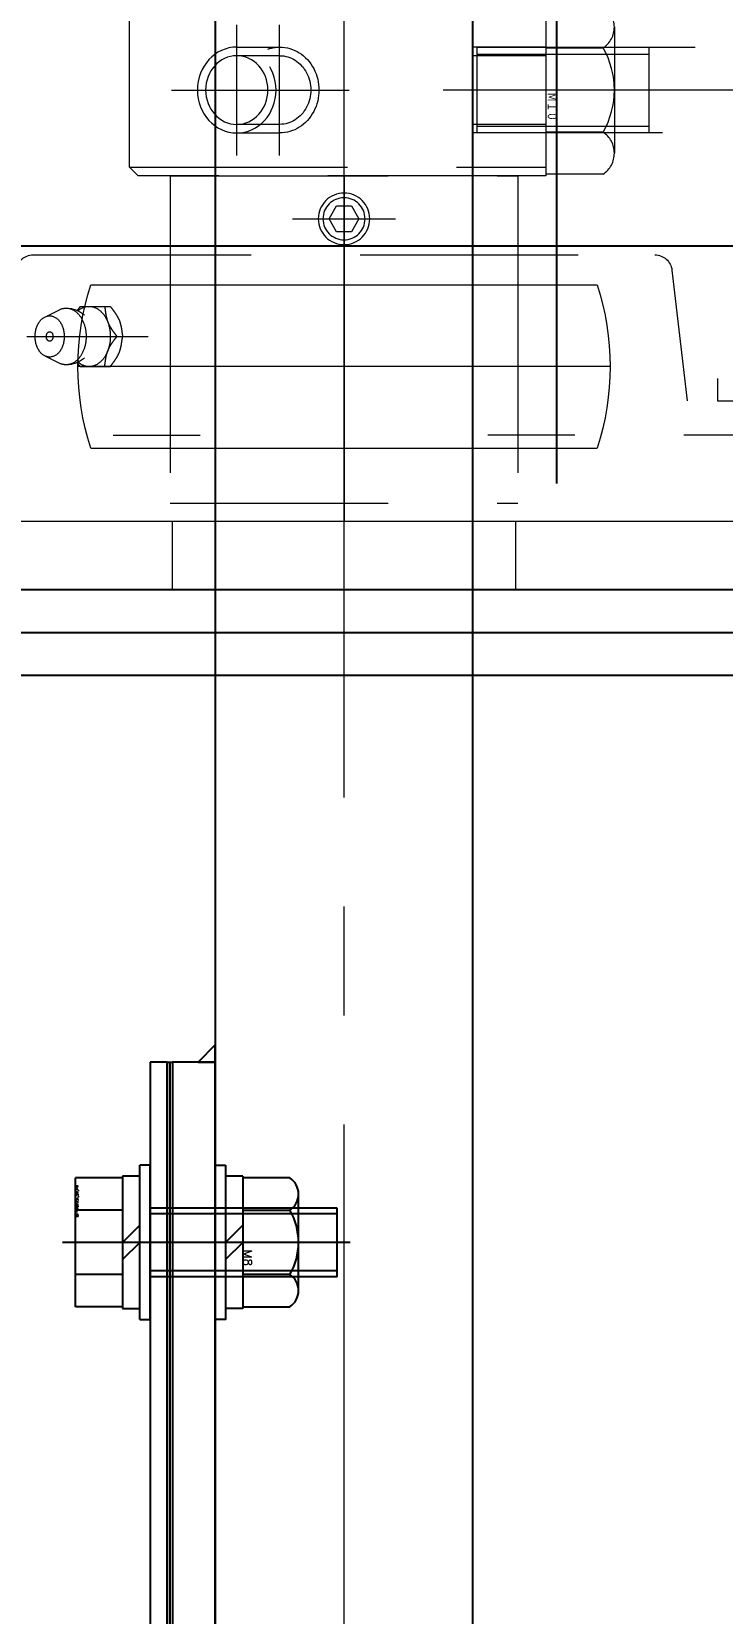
# Model space of a CAD drawing. Header units: millimetres. Extents: x -8731 to 85711, y -14522 to 31379.
# Drawn here: x 686.9 to 767.4, y 19098.3 to 19282.5 of the extents above; entities that cross this region are included whole.
import ezdxf
from ezdxf import colors
from ezdxf.entities.mleader import LeaderData, LeaderLine
from ezdxf.enums import TextEntityAlignment as Align
from ezdxf.math import Vec2, Vec3

# ---------------------------------------------------------------- set-up
doc = ezdxf.new("R2010")
doc.units = ezdxf.units.MM
doc.header["$LTSCALE"] = 4
doc.header["$PDMODE"] = 99
doc.header["$PDSIZE"] = 1
doc.linetypes.add('CENTER2', pattern=[28.575, 19.05, -3.175, 3.175, -3.175])
doc.linetypes.add('HIDDEN', pattern=[9.525, 6.35, -3.175])
for name, color, linetype, lineweight in [('04_HIDDEN', 2, 'HIDDEN', 13), ('05_CENTER', 4, 'CENTER2', 13), ('08_DIM', 3, 'Continuous', 13)]:
    doc.layers.add(name, color=color, linetype=linetype, lineweight=lineweight)
doc.layers.add('10_DRAFT', color=8, linetype='Continuous', lineweight=0, plot=False)
doc.styles.add('KANJI0', font='txt.shx', dxfattribs={"width": 0.9, "height": 30, "bigfont": 'bigfont'})
doc.styles.add('KSS_TXT', font='txt.shx', dxfattribs={"bigfont": 'extfont2.shx'})
doc.styles.add('KSS_TXT_L', font='txt.shx', dxfattribs={"height": 9, "bigfont": 'extfont2.shx'})
doc.styles.get("Standard").update_dxf_attribs({"font": 'txt.shx', "bigfont": 'extfont2.shx'})
doc.dimstyles.new('KSS_DIM', dxfattribs={"dimscale": 3, "dimtxt": 3, "dimasz": 2.5, "dimexe": 1.25, "dimexo": 0.625, "dimtad": 1, "dimdsep": 46, "dimtxsty": 'KSS_TXT', "dimblk": 'OPEN30', "dimcen": 0, "dimazin": 2, "dimtfac": 0.75, "dimtmove": 0, "dimatfit": 3, "dimldrblk": 'OPEN30', "dimfxl": 1, "dimtolj": 1, "dimarcsym": 0})

# ---------------------------------------------------------------- blocks, each defined once
blk = doc.blocks.new('A$C35A251B1_1_1_1')
at = {"color": 0}
blk.add_lwpolyline([(-945, 0.3), (-945, 0), (945, 0), (945, 0.3)], close=True, dxfattribs=at)
at = {"layer": '10_DRAFT'}
blk.add_line((-924, 0), (-924, 0.3), dxfattribs=at)
blk = doc.blocks.new('A$C701D6F41_1_1_1')
at = {"color": 0}
for p, q in [((25, 24), (-23.5, 24)), ((25, 6), (-23.5, 6))]:
    blk.add_line(p, q, dxfattribs=at)
blk.add_lwpolyline([(25, 6), (25, 24), (24, 25), (-23.5, 25), (-23.5, 5), (24, 5)], close=True, dxfattribs=at)
for major_axis, ratio in [((0, 5), 0.916536), ((0, 4), 0.906285)]:
    blk.add_ellipse((12.5, 15), major_axis=major_axis, ratio=ratio)
blk.add_ellipse((7.5, 15), major_axis=(0, 5), ratio=0.916536, start_param=5.978479, end_param=6.191994)
at = {"layer": '04_HIDDEN'}
for p, q in [((-15, 5), (-15, 25)), ((15, 5), (15, 25)), ((-23.5, 20), (-15, 20)), ((-23.5, 19), (-15, 19)), ((12.5, 20), (7.5, 20)), ((7.5, 19), (12.5, 19)), ((-23.5, 11), (-15, 11)), ((-23.5, 10), (-15, 10)), ((7.5, 11), (12.5, 11)), ((12.5, 10), (7.5, 10))]:
    blk.add_line(p, q, dxfattribs=at)
for major_axis, ratio, start_param, end_param in [((0, 5), 0.916536, 6.283185, 9.424828), ((0, 4), 0.906285, 0, 3.141648)]:
    blk.add_ellipse((7.5, 15), major_axis=major_axis, ratio=ratio, start_param=start_param, end_param=end_param, dxfattribs=at)
at = {"layer": '05_CENTER'}
for p, q in [((7.5, 7.39), (7.5, 22.61)), ((12.5, 7.39), (12.5, 22.61)), ((-26.41, 15), (-11.56, 15)), ((20.11, 15), (-0.6, 15))]:
    blk.add_line(p, q, dxfattribs=at)
at = {"layer": '10_DRAFT'}
blk.add_line((0, 5), (0, 25), dxfattribs=at)
blk = doc.blocks.new('M10Nu_1_1_1')
at = {"color": 0}
for p, q in [((-7.35, 8), (7.35, 8)), ((-9.8, 0), (-9.8, 6.69)), ((-4.9, 0), (-4.9, 6.69)), ((4.9, 6.69), (4.9, 0)), ((9.8, 6.69), (9.8, 0)), ((-9.8, 0), (9.8, 0))]:
    blk.add_line(p, q, dxfattribs=at)
at = {"color": 0, "linetype": 'CENTER2'}
blk.add_line((0, 8), (0, 0), dxfattribs=at)
at = {"color": 0}
for centre, radius, start, end in [((-7.35, 5.06), 2.94, 33.626, 146.374), ((0, -1.8), 9.8, 60, 120), ((7.35, 5.06), 2.94, 33.626, 146.374)]:
    blk.add_arc(centre, radius, start, end, dxfattribs=at)
at = {"layer": '10_DRAFT', "style": 'KANJI0', "width": 0.82}
blk.add_text('Ｍ１０', height=1.25, dxfattribs=at).set_placement((0.26, 0.12))
blk = doc.blocks.new('A$C20721D5E_1_1_1')
at = {"color": 0}
blk.add_line((-174, 5), (-174, -5), dxfattribs=at)
at = {"color": 0, "linetype": 'HIDDEN'}
for p, q in [((-20, -5), (-20, 5)), ((0, 4.19), (-20, 4.19)), ((0, -4.19), (-20, -4.19))]:
    blk.add_line(p, q, dxfattribs=at)
at = {"color": 0}
blk.add_lwpolyline([(0, -5), (-174, -5), (-175, -4), (-175, 4), (-174, 5), (0, 5)], close=True, dxfattribs=at)
at = {"layer": '05_CENTER'}
blk.add_line((-177.27, 0), (2.62, 0), dxfattribs=at)
blk = doc.blocks.new('A$C30176A9C_1_1_1')
at = {"rotation": 90}
blk.add_blockref('M10Nu_1_1_1', (-23.5, 0), dxfattribs=at)
at = {"xscale": -1, "rotation": 180}
blk.add_blockref('A$C701D6F41_1_1_1', (0, 15), dxfattribs=at)
blk.add_blockref('A$C20721D5E_1_1_1', (-15.5, 0))
blk = doc.blocks.new('A$C39886CB1_1_1_1')
at = {"color": 0}
for points in [[(-945, 0), (945, 0), (945, -5), (-945, -5)], [(-1073, -5), (1073, -5), (1075, -7), (1075, -33), (1073, -35), (-1073, -35), (-1075, -33), (-1075, -7)]]:
    blk.add_lwpolyline(points, close=True, dxfattribs=at)
at = {"color": 3}
blk.add_lwpolyline([(-945, -5), (-947, -5), (-947, -5), (-945, -3)], close=True, dxfattribs=at)
at = {"layer": '05_CENTER'}
for p, q in [((-924, -9.18), (-924, 3.91)), ((1081.59, -20), (-1081.04, -20))]:
    blk.add_line(p, q, dxfattribs=at)
blk = doc.blocks.new('A$C1204623A_1_1_1')
at = {"color": 0}
blk.add_lwpolyline([(945, -2), (945, 0), (-945, 0), (-945, -2)], close=True, dxfattribs=at)
at = {"layer": '05_CENTER'}
blk.add_line((-924, 2.58), (-924, -4.67), dxfattribs=at)
blk = doc.blocks.new('MUCAFL206b_1_1')
at = {"color": 0}
for p, q in [((-74, 0), (74, 0)), ((-64.99, -10), (-16.75, -10)), ((64.99, -10), (16.75, -10)), ((72, -14), (36.87, -14)), ((38.21, -29.23), (40, -14)), ((-34.86, -19.24), (-33.16, -18.39)), ((-30.74, -18), (-31.1, -18.46)), ((-30.74, -18), (-27.24, -18)), ((-26.46, -21.5), (-25.81, -21.5)), ((-34.86, -23.76), (-33.16, -24.61)), ((-30.74, -25), (-31.1, -24.54)), ((-30.74, -25), (-27.24, -25)), ((-36.22, -31), (36.22, -31)), ((-20.25, -40.2), (-20.25, -31)), ((20.25, -40.2), (20.25, -31)), ((-20.25, -40.2), (20.25, -40.2))]:
    blk.add_line(p, q, dxfattribs=at)
at = {"color": 0, "linetype": 'HIDDEN'}
for p, q in [((-20.25, -2.1), (20.25, -2.1)), ((-20.25, -31), (-20.25, -2.1)), ((-15, -40.2), (-15, -2.1)), ((15, -40.2), (15, -2.1)), ((20.25, -31), (20.25, -2.1))]:
    blk.add_line(p, q, dxfattribs=at)
at = {"color": 0, "linetype": 'CENTER2'}
for p, q in [((-36.97, -21.5), (-22.83, -21.5)), ((-6, -35.2), (6, -35.2))]:
    blk.add_line(p, q, dxfattribs=at)
at = {"color": 0}
blk.add_lwpolyline([(-0.87, -33.7), (-1.73, -35.2), (-0.87, -36.7), (0.87, -36.7), (1.73, -35.2), (0.87, -33.7)], close=True, dxfattribs=at)
for points in [[(-33.16, -24.61, 0), (-33.1, -24.64, 0), (-33.03, -24.67, 0), (-32.96, -24.7, 0), (-32.9, -24.72, 0), (-32.83, -24.74, 0), (-32.76, -24.76, 0), (-32.69, -24.77, 0), (-32.62, -24.78, 0), (-32.55, -24.79, 0), (-32.48, -24.8, 0), (-32.41, -24.8, 0), (-32.34, -24.8, 0), (-32.27, -24.8, 0), (-32.2, -24.79, 0), (-32.13, -24.78, 0), (-32.06, -24.77, 0), (-32, -24.75, 0), (-31.93, -24.74, 0), (-31.86, -24.72, 0), (-31.79, -24.69, 0), (-31.72, -24.66, 0), (-31.66, -24.64, 0), (-31.59, -24.6, 0), (-31.53, -24.57, 0), (-31.46, -24.53, 0), (-31.4, -24.49, 0), (-31.34, -24.45, 0), (-31.27, -24.4, 0), (-31.21, -24.35, 0), (-31.15, -24.3, 0), (-31.1, -24.25, 0), (-31.04, -24.19, 0), (-30.98, -24.14, 0), (-30.93, -24.08, 0), (-30.87, -24.01, 0), (-30.82, -23.95, 0), (-30.77, -23.88, 0), (-30.72, -23.81, 0), (-30.67, -23.74, 0), (-30.63, -23.67, 0), (-30.58, -23.59, 0), (-30.54, -23.51, 0), (-30.5, -23.44, 0), (-30.46, -23.36, 0), (-30.42, -23.27, 0), (-30.38, -23.19, 0), (-30.35, -23.1, 0), (-30.31, -23.02, 0), (-30.28, -22.93, 0), (-30.25, -22.84, 0), (-30.23, -22.75, 0), (-30.2, -22.66, 0), (-30.18, -22.56, 0), (-30.16, -22.47, 0), (-30.14, -22.38, 0), (-30.12, -22.28, 0), (-30.1, -22.18, 0), (-30.09, -22.09, 0), (-30.08, -21.99, 0), (-30.07, -21.89, 0), (-30.06, -21.8, 0), (-30.06, -21.7, 0), (-30.05, -21.6, 0), (-30.05, -21.5, 0), (-30.05, -21.4, 0), (-30.06, -21.3, 0), (-30.06, -21.2, 0), (-30.07, -21.11, 0), (-30.08, -21.01, 0), (-30.09, -20.91, 0), (-30.1, -20.82, 0), (-30.12, -20.72, 0), (-30.14, -20.62, 0), (-30.16, -20.53, 0), (-30.18, -20.44, 0), (-30.2, -20.34, 0), (-30.23, -20.25, 0), (-30.25, -20.16, 0), (-30.28, -20.07, 0), (-30.31, -19.98, 0), (-30.35, -19.9, 0), (-30.38, -19.81, 0), (-30.42, -19.73, 0), (-30.46, -19.64, 0), (-30.5, -19.56, 0), (-30.54, -19.49, 0), (-30.58, -19.41, 0), (-30.63, -19.33, 0), (-30.67, -19.26, 0), (-30.72, -19.19, 0), (-30.77, -19.12, 0), (-30.82, -19.05, 0), (-30.87, -18.99, 0), (-30.93, -18.92, 0), (-30.98, -18.86, 0), (-31.04, -18.81, 0), (-31.1, -18.75, 0), (-31.15, -18.7, 0), (-31.21, -18.65, 0), (-31.27, -18.6, 0), (-31.34, -18.55, 0), (-31.4, -18.51, 0), (-31.46, -18.47, 0), (-31.53, -18.43, 0), (-31.59, -18.4, 0), (-31.66, -18.36, 0), (-31.72, -18.34, 0), (-31.79, -18.31, 0), (-31.86, -18.28, 0), (-31.93, -18.26, 0), (-32, -18.25, 0), (-32.06, -18.23, 0), (-32.13, -18.22, 0), (-32.2, -18.21, 0), (-32.27, -18.2, 0), (-32.34, -18.2, 0), (-32.41, -18.2, 0), (-32.48, -18.2, 0), (-32.55, -18.21, 0), (-32.62, -18.22, 0), (-32.69, -18.23, 0), (-32.76, -18.24, 0), (-32.83, -18.26, 0), (-32.9, -18.28, 0), (-32.96, -18.3, 0), (-33.03, -18.33, 0), (-33.1, -18.36, 0), (-33.16, -18.39, 0)], [(-30.99, -24.49, 0), (-30.92, -24.55, 0), (-30.84, -24.6, 0), (-30.77, -24.65, 0), (-30.7, -24.7, 0), (-30.62, -24.75, 0), (-30.54, -24.79, 0), (-30.47, -24.83, 0), (-30.39, -24.86, 0), (-30.31, -24.89, 0), (-30.23, -24.92, 0), (-30.15, -24.94, 0), (-30.07, -24.96, 0), (-29.99, -24.98, 0), (-29.91, -24.99, 0), (-29.82, -25, 0), (-29.74, -25, 0), (-29.66, -25, 0), (-29.58, -25, 0), (-29.5, -24.99, 0), (-29.42, -24.98, 0), (-29.33, -24.96, 0), (-29.25, -24.94, 0), (-29.17, -24.92, 0), (-29.09, -24.89, 0), (-29.01, -24.86, 0), (-28.94, -24.83, 0), (-28.86, -24.79, 0), (-28.78, -24.75, 0), (-28.71, -24.71, 0), (-28.63, -24.66, 0), (-28.56, -24.61, 0), (-28.49, -24.55, 0), (-28.42, -24.49, 0), (-28.35, -24.43, 0), (-28.28, -24.37, 0), (-28.21, -24.3, 0), (-28.15, -24.23, 0), (-28.08, -24.15, 0), (-28.02, -24.08, 0), (-27.96, -24, 0), (-27.91, -23.91, 0), (-27.85, -23.83, 0), (-27.8, -23.74, 0), (-27.75, -23.65, 0), (-27.7, -23.56, 0), (-27.65, -23.46, 0), (-27.61, -23.37, 0), (-27.56, -23.27, 0), (-27.52, -23.17, 0), (-27.48, -23.06, 0), (-27.45, -22.96, 0), (-27.42, -22.85, 0), (-27.39, -22.75, 0), (-27.36, -22.64, 0), (-27.33, -22.53, 0), (-27.31, -22.42, 0), (-27.29, -22.3, 0), (-27.27, -22.19, 0), (-27.26, -22.08, 0), (-27.25, -21.96, 0), (-27.24, -21.85, 0), (-27.23, -21.73, 0), (-27.23, -21.62, 0), (-27.22, -21.5, 0), (-27.23, -21.38, 0), (-27.23, -21.27, 0), (-27.24, -21.15, 0), (-27.25, -21.04, 0), (-27.26, -20.92, 0), (-27.27, -20.81, 0), (-27.29, -20.7, 0), (-27.31, -20.58, 0), (-27.33, -20.47, 0), (-27.36, -20.36, 0), (-27.39, -20.25, 0), (-27.42, -20.15, 0), (-27.45, -20.04, 0), (-27.48, -19.94, 0), (-27.52, -19.83, 0), (-27.56, -19.73, 0), (-27.61, -19.63, 0), (-27.65, -19.54, 0), (-27.7, -19.44, 0), (-27.75, -19.35, 0), (-27.8, -19.26, 0), (-27.85, -19.17, 0), (-27.91, -19.09, 0), (-27.96, -19, 0), (-28.02, -18.92, 0), (-28.08, -18.85, 0), (-28.15, -18.77, 0), (-28.21, -18.7, 0), (-28.28, -18.63, 0), (-28.35, -18.57, 0), (-28.42, -18.51, 0), (-28.49, -18.45, 0), (-28.56, -18.39, 0), (-28.63, -18.34, 0), (-28.71, -18.29, 0), (-28.78, -18.25, 0), (-28.86, -18.21, 0), (-28.94, -18.17, 0), (-29.01, -18.14, 0), (-29.09, -18.11, 0), (-29.17, -18.08, 0), (-29.25, -18.06, 0), (-29.33, -18.04, 0), (-29.42, -18.02, 0), (-29.5, -18.01, 0), (-29.58, -18, 0), (-29.66, -18, 0), (-29.74, -18, 0), (-29.82, -18, 0), (-29.91, -18.01, 0), (-29.99, -18.02, 0), (-30.07, -18.04, 0), (-30.15, -18.06, 0), (-30.23, -18.08, 0), (-30.31, -18.11, 0), (-30.39, -18.14, 0), (-30.47, -18.17, 0), (-30.54, -18.21, 0), (-30.62, -18.25, 0), (-30.7, -18.3, 0), (-30.77, -18.35, 0), (-30.84, -18.4, 0), (-30.92, -18.45, 0), (-30.99, -18.51, 0)], [(-27.89, -18, 0), (-27.88, -18.02, 0), (-27.88, -18.05, 0), (-27.88, -18.07, 0), (-27.88, -18.1, 0), (-27.87, -18.12, 0), (-27.87, -18.15, 0), (-27.87, -18.17, 0), (-27.86, -18.2, 0), (-27.86, -18.22, 0), (-27.86, -18.25, 0), (-27.86, -18.27, 0), (-27.85, -18.29, 0), (-27.85, -18.32, 0), (-27.85, -18.34, 0), (-27.84, -18.37, 0), (-27.84, -18.39, 0), (-27.84, -18.42, 0), (-27.83, -18.44, 0), (-27.83, -18.47, 0), (-27.83, -18.49, 0), (-27.82, -18.51, 0), (-27.82, -18.54, 0), (-27.82, -18.56, 0), (-27.81, -18.59, 0), (-27.81, -18.61, 0), (-27.81, -18.64, 0), (-27.8, -18.66, 0), (-27.8, -18.68, 0), (-27.8, -18.71, 0), (-27.79, -18.73, 0), (-27.79, -18.76, 0), (-27.79, -18.78, 0), (-27.78, -18.8, 0), (-27.78, -18.83, 0), (-27.77, -18.85, 0), (-27.77, -18.88, 0), (-27.77, -18.9, 0), (-27.76, -18.92, 0), (-27.76, -18.95, 0), (-27.75, -18.97, 0), (-27.75, -19, 0), (-27.74, -19.02, 0), (-27.74, -19.04, 0), (-27.73, -19.07, 0), (-27.73, -19.09, 0), (-27.72, -19.12, 0), (-27.72, -19.14, 0), (-27.71, -19.16, 0), (-27.71, -19.19, 0), (-27.7, -19.21, 0), (-27.7, -19.23, 0), (-27.69, -19.26, 0), (-27.69, -19.28, 0), (-27.68, -19.3, 0), (-27.68, -19.33, 0), (-27.67, -19.35, 0), (-27.67, -19.37, 0), (-27.66, -19.4, 0), (-27.65, -19.42, 0), (-27.65, -19.44, 0), (-27.64, -19.47, 0), (-27.63, -19.49, 0), (-27.63, -19.51, 0), (-27.62, -19.53, 0), (-27.61, -19.56, 0), (-27.61, -19.58, 0), (-27.6, -19.6, 0), (-27.59, -19.63, 0), (-27.58, -19.65, 0), (-27.58, -19.67, 0), (-27.57, -19.69, 0), (-27.56, -19.72, 0), (-27.55, -19.74, 0), (-27.55, -19.76, 0), (-27.54, -19.78, 0), (-27.53, -19.81, 0), (-27.52, -19.83, 0), (-27.51, -19.85, 0), (-27.5, -19.87, 0), (-27.49, -19.89, 0), (-27.48, -19.92, 0), (-27.48, -19.94, 0), (-27.47, -19.96, 0), (-27.46, -19.98, 0), (-27.45, -20, 0), (-27.44, -20.02, 0), (-27.43, -20.05, 0), (-27.42, -20.07, 0), (-27.41, -20.09, 0), (-27.4, -20.11, 0), (-27.39, -20.13, 0), (-27.37, -20.15, 0), (-27.36, -20.17, 0), (-27.35, -20.2, 0), (-27.34, -20.22, 0), (-27.33, -20.24, 0), (-27.32, -20.26, 0), (-27.31, -20.28, 0), (-27.3, -20.3, 0), (-27.28, -20.32, 0), (-27.27, -20.34, 0), (-27.26, -20.36, 0), (-27.25, -20.38, 0), (-27.24, -20.41, 0), (-27.22, -20.43, 0), (-27.21, -20.45, 0), (-27.2, -20.47, 0), (-27.19, -20.49, 0), (-27.17, -20.51, 0), (-27.16, -20.53, 0), (-27.15, -20.55, 0), (-27.14, -20.57, 0), (-27.12, -20.59, 0), (-27.11, -20.61, 0), (-27.1, -20.63, 0), (-27.08, -20.65, 0), (-27.07, -20.67, 0), (-27.06, -20.69, 0), (-27.04, -20.71, 0), (-27.03, -20.73, 0), (-27.02, -20.75, 0), (-27, -20.77, 0), (-26.99, -20.79, 0), (-26.97, -20.81, 0), (-26.96, -20.83, 0), (-26.95, -20.85, 0), (-26.93, -20.87, 0), (-26.92, -20.89, 0), (-26.9, -20.91, 0), (-26.89, -20.93, 0), (-26.87, -20.95, 0), (-26.86, -20.97, 0), (-26.85, -20.99, 0), (-26.83, -21.01, 0), (-26.82, -21.03, 0), (-26.8, -21.05, 0), (-26.79, -21.07, 0), (-26.77, -21.09, 0), (-26.76, -21.11, 0), (-26.74, -21.13, 0), (-26.73, -21.15, 0), (-26.71, -21.17, 0), (-26.7, -21.19, 0), (-26.68, -21.21, 0), (-26.67, -21.23, 0), (-26.65, -21.25, 0), (-26.64, -21.27, 0), (-26.62, -21.29, 0), (-26.61, -21.3, 0), (-26.59, -21.32, 0), (-26.58, -21.34, 0), (-26.56, -21.36, 0), (-26.55, -21.38, 0), (-26.53, -21.4, 0), (-26.52, -21.42, 0), (-26.5, -21.44, 0), (-26.49, -21.46, 0), (-26.47, -21.48, 0), (-26.46, -21.5, 0)], [(-27.24, -18, 0), (-27.22, -18.02, 0), (-27.21, -18.04, 0), (-27.19, -18.06, 0), (-27.18, -18.08, 0), (-27.16, -18.1, 0), (-27.15, -18.12, 0), (-27.13, -18.14, 0), (-27.12, -18.16, 0), (-27.1, -18.18, 0), (-27.09, -18.2, 0), (-27.07, -18.21, 0), (-27.06, -18.23, 0), (-27.04, -18.25, 0), (-27.03, -18.27, 0), (-27.01, -18.29, 0), (-27, -18.31, 0), (-26.98, -18.33, 0), (-26.97, -18.35, 0), (-26.95, -18.37, 0), (-26.94, -18.39, 0), (-26.92, -18.41, 0), (-26.91, -18.43, 0), (-26.89, -18.45, 0), (-26.88, -18.47, 0), (-26.86, -18.49, 0), (-26.85, -18.51, 0), (-26.84, -18.53, 0), (-26.82, -18.55, 0), (-26.81, -18.57, 0), (-26.79, -18.59, 0), (-26.78, -18.61, 0), (-26.76, -18.63, 0), (-26.75, -18.65, 0), (-26.74, -18.67, 0), (-26.72, -18.69, 0), (-26.71, -18.71, 0), (-26.69, -18.73, 0), (-26.68, -18.75, 0), (-26.67, -18.77, 0), (-26.65, -18.79, 0), (-26.64, -18.81, 0), (-26.63, -18.83, 0), (-26.61, -18.85, 0), (-26.6, -18.87, 0), (-26.59, -18.89, 0), (-26.57, -18.91, 0), (-26.56, -18.93, 0), (-26.55, -18.95, 0), (-26.53, -18.97, 0), (-26.52, -18.99, 0), (-26.51, -19.01, 0), (-26.5, -19.03, 0), (-26.48, -19.05, 0), (-26.47, -19.07, 0), (-26.46, -19.09, 0), (-26.45, -19.12, 0), (-26.44, -19.14, 0), (-26.42, -19.16, 0), (-26.41, -19.18, 0), (-26.4, -19.2, 0), (-26.39, -19.22, 0), (-26.38, -19.24, 0), (-26.37, -19.26, 0), (-26.35, -19.28, 0), (-26.34, -19.3, 0), (-26.33, -19.33, 0), (-26.32, -19.35, 0), (-26.31, -19.37, 0), (-26.3, -19.39, 0), (-26.29, -19.41, 0), (-26.28, -19.43, 0), (-26.27, -19.45, 0), (-26.26, -19.48, 0), (-26.25, -19.5, 0), (-26.24, -19.52, 0), (-26.23, -19.54, 0), (-26.22, -19.56, 0), (-26.21, -19.58, 0), (-26.2, -19.61, 0), (-26.19, -19.63, 0), (-26.18, -19.65, 0), (-26.18, -19.67, 0), (-26.17, -19.69, 0), (-26.16, -19.72, 0), (-26.15, -19.74, 0), (-26.14, -19.76, 0), (-26.13, -19.78, 0), (-26.13, -19.81, 0), (-26.12, -19.83, 0), (-26.11, -19.85, 0), (-26.1, -19.87, 0), (-26.1, -19.9, 0), (-26.09, -19.92, 0), (-26.08, -19.94, 0), (-26.08, -19.97, 0), (-26.07, -19.99, 0), (-26.06, -20.01, 0), (-26.06, -20.03, 0), (-26.05, -20.06, 0), (-26.04, -20.08, 0), (-26.04, -20.1, 0), (-26.03, -20.13, 0), (-26.03, -20.15, 0), (-26.02, -20.17, 0), (-26.01, -20.2, 0), (-26.01, -20.22, 0), (-26, -20.24, 0), (-26, -20.27, 0), (-25.99, -20.29, 0), (-25.99, -20.31, 0), (-25.98, -20.34, 0), (-25.98, -20.36, 0), (-25.97, -20.38, 0), (-25.97, -20.41, 0), (-25.96, -20.43, 0), (-25.96, -20.46, 0), (-25.95, -20.48, 0), (-25.95, -20.5, 0), (-25.94, -20.53, 0), (-25.94, -20.55, 0), (-25.93, -20.58, 0), (-25.93, -20.6, 0), (-25.93, -20.62, 0), (-25.92, -20.65, 0), (-25.92, -20.67, 0), (-25.91, -20.7, 0), (-25.91, -20.72, 0), (-25.91, -20.74, 0), (-25.9, -20.77, 0), (-25.9, -20.79, 0), (-25.9, -20.82, 0), (-25.89, -20.84, 0), (-25.89, -20.86, 0), (-25.89, -20.89, 0), (-25.88, -20.91, 0), (-25.88, -20.94, 0), (-25.88, -20.96, 0), (-25.87, -20.99, 0), (-25.87, -21.01, 0), (-25.87, -21.03, 0), (-25.86, -21.06, 0), (-25.86, -21.08, 0), (-25.86, -21.11, 0), (-25.85, -21.13, 0), (-25.85, -21.16, 0), (-25.85, -21.18, 0), (-25.84, -21.21, 0), (-25.84, -21.23, 0), (-25.84, -21.25, 0), (-25.84, -21.28, 0), (-25.83, -21.3, 0), (-25.83, -21.33, 0), (-25.83, -21.35, 0), (-25.82, -21.38, 0), (-25.82, -21.4, 0), (-25.82, -21.43, 0), (-25.82, -21.45, 0), (-25.81, -21.48, 0), (-25.81, -21.5, 0)], [(-34.29, -23.9, 0), (-34.21, -23.9, 0), (-34.13, -23.89, 0), (-34.05, -23.87, 0), (-33.96, -23.85, 0), (-33.88, -23.83, 0), (-33.8, -23.8, 0), (-33.72, -23.76, 0), (-33.65, -23.72, 0), (-33.57, -23.67, 0), (-33.49, -23.62, 0), (-33.42, -23.56, 0), (-33.35, -23.5, 0), (-33.28, -23.43, 0), (-33.22, -23.36, 0), (-33.16, -23.28, 0), (-33.09, -23.2, 0), (-33.04, -23.11, 0), (-32.98, -23.02, 0), (-32.93, -22.93, 0), (-32.88, -22.83, 0), (-32.84, -22.73, 0), (-32.8, -22.63, 0), (-32.76, -22.53, 0), (-32.73, -22.42, 0), (-32.7, -22.31, 0), (-32.67, -22.2, 0), (-32.65, -22.08, 0), (-32.63, -21.97, 0), (-32.62, -21.85, 0), (-32.61, -21.74, 0), (-32.6, -21.62, 0), (-32.6, -21.5, 0), (-32.6, -21.38, 0), (-32.61, -21.26, 0), (-32.62, -21.15, 0), (-32.63, -21.03, 0), (-32.65, -20.92, 0), (-32.67, -20.8, 0), (-32.7, -20.69, 0), (-32.73, -20.58, 0), (-32.76, -20.47, 0), (-32.8, -20.37, 0), (-32.84, -20.27, 0), (-32.88, -20.17, 0), (-32.93, -20.07, 0), (-32.98, -19.98, 0), (-33.04, -19.89, 0), (-33.09, -19.8, 0), (-33.16, -19.72, 0), (-33.22, -19.64, 0), (-33.28, -19.57, 0), (-33.35, -19.5, 0), (-33.42, -19.44, 0), (-33.49, -19.38, 0), (-33.57, -19.33, 0), (-33.65, -19.28, 0), (-33.72, -19.24, 0), (-33.8, -19.2, 0), (-33.88, -19.17, 0), (-33.96, -19.15, 0), (-34.05, -19.13, 0), (-34.13, -19.11, 0), (-34.21, -19.1, 0), (-34.29, -19.1, 0), (-34.38, -19.1, 0), (-34.46, -19.11, 0), (-34.54, -19.13, 0), (-34.63, -19.15, 0), (-34.71, -19.17, 0), (-34.79, -19.2, 0), (-34.87, -19.24, 0), (-34.94, -19.28, 0), (-35.02, -19.33, 0), (-35.09, -19.38, 0), (-35.17, -19.44, 0), (-35.24, -19.5, 0), (-35.31, -19.57, 0), (-35.37, -19.64, 0), (-35.43, -19.72, 0), (-35.49, -19.8, 0), (-35.55, -19.89, 0), (-35.61, -19.98, 0), (-35.66, -20.07, 0), (-35.71, -20.17, 0), (-35.75, -20.27, 0), (-35.79, -20.37, 0), (-35.83, -20.47, 0), (-35.86, -20.58, 0), (-35.89, -20.69, 0), (-35.92, -20.8, 0), (-35.94, -20.92, 0), (-35.96, -21.03, 0), (-35.97, -21.15, 0), (-35.98, -21.26, 0), (-35.99, -21.38, 0), (-35.99, -21.5, 0), (-35.99, -21.62, 0), (-35.98, -21.74, 0), (-35.97, -21.85, 0), (-35.96, -21.97, 0), (-35.94, -22.08, 0), (-35.92, -22.2, 0), (-35.89, -22.31, 0), (-35.86, -22.42, 0), (-35.83, -22.53, 0), (-35.79, -22.63, 0), (-35.75, -22.73, 0), (-35.71, -22.83, 0), (-35.66, -22.93, 0), (-35.61, -23.02, 0), (-35.55, -23.11, 0), (-35.49, -23.2, 0), (-35.43, -23.28, 0), (-35.37, -23.36, 0), (-35.31, -23.43, 0), (-35.24, -23.5, 0), (-35.17, -23.56, 0), (-35.09, -23.62, 0), (-35.02, -23.67, 0), (-34.94, -23.72, 0), (-34.87, -23.76, 0), (-34.79, -23.8, 0), (-34.71, -23.83, 0), (-34.63, -23.85, 0), (-34.54, -23.87, 0), (-34.46, -23.89, 0), (-34.38, -23.9, 0), (-34.29, -23.9, 0)], [(-34.29, -22.05, 0), (-34.28, -22.05, 0), (-34.26, -22.05, 0), (-34.24, -22.05, 0), (-34.22, -22.04, 0), (-34.2, -22.04, 0), (-34.18, -22.03, 0), (-34.16, -22.02, 0), (-34.14, -22.01, 0), (-34.13, -22, 0), (-34.11, -21.99, 0), (-34.09, -21.98, 0), (-34.08, -21.96, 0), (-34.06, -21.95, 0), (-34.05, -21.93, 0), (-34.03, -21.91, 0), (-34.02, -21.89, 0), (-34, -21.87, 0), (-33.99, -21.85, 0), (-33.98, -21.83, 0), (-33.97, -21.81, 0), (-33.96, -21.79, 0), (-33.95, -21.76, 0), (-33.94, -21.74, 0), (-33.93, -21.71, 0), (-33.93, -21.69, 0), (-33.92, -21.66, 0), (-33.91, -21.63, 0), (-33.91, -21.61, 0), (-33.91, -21.58, 0), (-33.9, -21.55, 0), (-33.9, -21.53, 0), (-33.9, -21.5, 0), (-33.9, -21.47, 0), (-33.9, -21.45, 0), (-33.91, -21.42, 0), (-33.91, -21.39, 0), (-33.91, -21.37, 0), (-33.92, -21.34, 0), (-33.93, -21.31, 0), (-33.93, -21.29, 0), (-33.94, -21.26, 0), (-33.95, -21.24, 0), (-33.96, -21.21, 0), (-33.97, -21.19, 0), (-33.98, -21.17, 0), (-33.99, -21.15, 0), (-34, -21.13, 0), (-34.02, -21.11, 0), (-34.03, -21.09, 0), (-34.05, -21.07, 0), (-34.06, -21.05, 0), (-34.08, -21.04, 0), (-34.09, -21.02, 0), (-34.11, -21.01, 0), (-34.13, -21, 0), (-34.14, -20.99, 0), (-34.16, -20.98, 0), (-34.18, -20.97, 0), (-34.2, -20.96, 0), (-34.22, -20.96, 0), (-34.24, -20.95, 0), (-34.26, -20.95, 0), (-34.28, -20.95, 0), (-34.29, -20.95, 0), (-34.31, -20.95, 0), (-34.33, -20.95, 0), (-34.35, -20.95, 0), (-34.37, -20.96, 0), (-34.39, -20.96, 0), (-34.41, -20.97, 0), (-34.43, -20.98, 0), (-34.44, -20.99, 0), (-34.46, -21, 0), (-34.48, -21.01, 0), (-34.5, -21.02, 0), (-34.51, -21.04, 0), (-34.53, -21.05, 0), (-34.54, -21.07, 0), (-34.56, -21.09, 0), (-34.57, -21.11, 0), (-34.59, -21.13, 0), (-34.6, -21.15, 0), (-34.61, -21.17, 0), (-34.62, -21.19, 0), (-34.63, -21.21, 0), (-34.64, -21.24, 0), (-34.65, -21.26, 0), (-34.66, -21.29, 0), (-34.66, -21.31, 0), (-34.67, -21.34, 0), (-34.68, -21.37, 0), (-34.68, -21.39, 0), (-34.68, -21.42, 0), (-34.68, -21.45, 0), (-34.69, -21.47, 0), (-34.69, -21.5, 0), (-34.69, -21.53, 0), (-34.68, -21.55, 0), (-34.68, -21.58, 0), (-34.68, -21.61, 0), (-34.68, -21.63, 0), (-34.67, -21.66, 0), (-34.66, -21.69, 0), (-34.66, -21.71, 0), (-34.65, -21.74, 0), (-34.64, -21.76, 0), (-34.63, -21.79, 0), (-34.62, -21.81, 0), (-34.61, -21.83, 0), (-34.6, -21.85, 0), (-34.59, -21.87, 0), (-34.57, -21.89, 0), (-34.56, -21.91, 0), (-34.54, -21.93, 0), (-34.53, -21.95, 0), (-34.51, -21.96, 0), (-34.5, -21.98, 0), (-34.48, -21.99, 0), (-34.46, -22, 0), (-34.44, -22.01, 0), (-34.43, -22.02, 0), (-34.41, -22.03, 0), (-34.39, -22.04, 0), (-34.37, -22.04, 0), (-34.35, -22.05, 0), (-34.33, -22.05, 0), (-34.31, -22.05, 0), (-34.29, -22.05, 0)], [(-27.89, -25, 0), (-27.88, -24.98, 0), (-27.88, -24.95, 0), (-27.88, -24.93, 0), (-27.88, -24.9, 0), (-27.87, -24.88, 0), (-27.87, -24.85, 0), (-27.87, -24.83, 0), (-27.86, -24.8, 0), (-27.86, -24.78, 0), (-27.86, -24.75, 0), (-27.86, -24.73, 0), (-27.85, -24.71, 0), (-27.85, -24.68, 0), (-27.85, -24.66, 0), (-27.84, -24.63, 0), (-27.84, -24.61, 0), (-27.84, -24.58, 0), (-27.83, -24.56, 0), (-27.83, -24.53, 0), (-27.83, -24.51, 0), (-27.82, -24.49, 0), (-27.82, -24.46, 0), (-27.82, -24.44, 0), (-27.81, -24.41, 0), (-27.81, -24.39, 0), (-27.81, -24.36, 0), (-27.8, -24.34, 0), (-27.8, -24.32, 0), (-27.8, -24.29, 0), (-27.79, -24.27, 0), (-27.79, -24.24, 0), (-27.79, -24.22, 0), (-27.78, -24.2, 0), (-27.78, -24.17, 0), (-27.77, -24.15, 0), (-27.77, -24.12, 0), (-27.77, -24.1, 0), (-27.76, -24.08, 0), (-27.76, -24.05, 0), (-27.75, -24.03, 0), (-27.75, -24, 0), (-27.74, -23.98, 0), (-27.74, -23.96, 0), (-27.73, -23.93, 0), (-27.73, -23.91, 0), (-27.72, -23.88, 0), (-27.72, -23.86, 0), (-27.71, -23.84, 0), (-27.71, -23.81, 0), (-27.7, -23.79, 0), (-27.7, -23.77, 0), (-27.69, -23.74, 0), (-27.69, -23.72, 0), (-27.68, -23.7, 0), (-27.68, -23.67, 0), (-27.67, -23.65, 0), (-27.67, -23.63, 0), (-27.66, -23.6, 0), (-27.65, -23.58, 0), (-27.65, -23.56, 0), (-27.64, -23.53, 0), (-27.63, -23.51, 0), (-27.63, -23.49, 0), (-27.62, -23.47, 0), (-27.61, -23.44, 0), (-27.61, -23.42, 0), (-27.6, -23.4, 0), (-27.59, -23.37, 0), (-27.58, -23.35, 0), (-27.58, -23.33, 0), (-27.57, -23.31, 0), (-27.56, -23.28, 0), (-27.55, -23.26, 0), (-27.55, -23.24, 0), (-27.54, -23.22, 0), (-27.53, -23.19, 0), (-27.52, -23.17, 0), (-27.51, -23.15, 0), (-27.5, -23.13, 0), (-27.49, -23.11, 0), (-27.48, -23.08, 0), (-27.48, -23.06, 0), (-27.47, -23.04, 0), (-27.46, -23.02, 0), (-27.45, -23, 0), (-27.44, -22.98, 0), (-27.43, -22.95, 0), (-27.42, -22.93, 0), (-27.41, -22.91, 0), (-27.4, -22.89, 0), (-27.39, -22.87, 0), (-27.37, -22.85, 0), (-27.36, -22.83, 0), (-27.35, -22.8, 0), (-27.34, -22.78, 0), (-27.33, -22.76, 0), (-27.32, -22.74, 0), (-27.31, -22.72, 0), (-27.3, -22.7, 0), (-27.28, -22.68, 0), (-27.27, -22.66, 0), (-27.26, -22.64, 0), (-27.25, -22.62, 0), (-27.24, -22.59, 0), (-27.22, -22.57, 0), (-27.21, -22.55, 0), (-27.2, -22.53, 0), (-27.19, -22.51, 0), (-27.17, -22.49, 0), (-27.16, -22.47, 0), (-27.15, -22.45, 0), (-27.14, -22.43, 0), (-27.12, -22.41, 0), (-27.11, -22.39, 0), (-27.1, -22.37, 0), (-27.08, -22.35, 0), (-27.07, -22.33, 0), (-27.06, -22.31, 0), (-27.04, -22.29, 0), (-27.03, -22.27, 0), (-27.02, -22.25, 0), (-27, -22.23, 0), (-26.99, -22.21, 0), (-26.97, -22.19, 0), (-26.96, -22.17, 0), (-26.95, -22.15, 0), (-26.93, -22.13, 0), (-26.92, -22.11, 0), (-26.9, -22.09, 0), (-26.89, -22.07, 0), (-26.87, -22.05, 0), (-26.86, -22.03, 0), (-26.85, -22.01, 0), (-26.83, -21.99, 0), (-26.82, -21.97, 0), (-26.8, -21.95, 0), (-26.79, -21.93, 0), (-26.77, -21.91, 0), (-26.76, -21.89, 0), (-26.74, -21.87, 0), (-26.73, -21.85, 0), (-26.71, -21.83, 0), (-26.7, -21.81, 0), (-26.68, -21.79, 0), (-26.67, -21.77, 0), (-26.65, -21.75, 0), (-26.64, -21.73, 0), (-26.62, -21.71, 0), (-26.61, -21.7, 0), (-26.59, -21.68, 0), (-26.58, -21.66, 0), (-26.56, -21.64, 0), (-26.55, -21.62, 0), (-26.53, -21.6, 0), (-26.52, -21.58, 0), (-26.5, -21.56, 0), (-26.49, -21.54, 0), (-26.47, -21.52, 0), (-26.46, -21.5, 0)], [(-27.24, -25, 0), (-27.22, -24.98, 0), (-27.21, -24.96, 0), (-27.19, -24.94, 0), (-27.18, -24.92, 0), (-27.16, -24.9, 0), (-27.15, -24.88, 0), (-27.13, -24.86, 0), (-27.12, -24.84, 0), (-27.1, -24.82, 0), (-27.09, -24.8, 0), (-27.07, -24.79, 0), (-27.06, -24.77, 0), (-27.04, -24.75, 0), (-27.03, -24.73, 0), (-27.01, -24.71, 0), (-27, -24.69, 0), (-26.98, -24.67, 0), (-26.97, -24.65, 0), (-26.95, -24.63, 0), (-26.94, -24.61, 0), (-26.92, -24.59, 0), (-26.91, -24.57, 0), (-26.89, -24.55, 0), (-26.88, -24.53, 0), (-26.86, -24.51, 0), (-26.85, -24.49, 0), (-26.84, -24.47, 0), (-26.82, -24.45, 0), (-26.81, -24.43, 0), (-26.79, -24.41, 0), (-26.78, -24.39, 0), (-26.76, -24.37, 0), (-26.75, -24.35, 0), (-26.74, -24.33, 0), (-26.72, -24.31, 0), (-26.71, -24.29, 0), (-26.69, -24.27, 0), (-26.68, -24.25, 0), (-26.67, -24.23, 0), (-26.65, -24.21, 0), (-26.64, -24.19, 0), (-26.63, -24.17, 0), (-26.61, -24.15, 0), (-26.6, -24.13, 0), (-26.59, -24.11, 0), (-26.57, -24.09, 0), (-26.56, -24.07, 0), (-26.55, -24.05, 0), (-26.53, -24.03, 0), (-26.52, -24.01, 0), (-26.51, -23.99, 0), (-26.5, -23.97, 0), (-26.48, -23.95, 0), (-26.47, -23.93, 0), (-26.46, -23.91, 0), (-26.45, -23.88, 0), (-26.44, -23.86, 0), (-26.42, -23.84, 0), (-26.41, -23.82, 0), (-26.4, -23.8, 0), (-26.39, -23.78, 0), (-26.38, -23.76, 0), (-26.37, -23.74, 0), (-26.35, -23.72, 0), (-26.34, -23.7, 0), (-26.33, -23.67, 0), (-26.32, -23.65, 0), (-26.31, -23.63, 0), (-26.3, -23.61, 0), (-26.29, -23.59, 0), (-26.28, -23.57, 0), (-26.27, -23.55, 0), (-26.26, -23.52, 0), (-26.25, -23.5, 0), (-26.24, -23.48, 0), (-26.23, -23.46, 0), (-26.22, -23.44, 0), (-26.21, -23.42, 0), (-26.2, -23.39, 0), (-26.19, -23.37, 0), (-26.18, -23.35, 0), (-26.18, -23.33, 0), (-26.17, -23.31, 0), (-26.16, -23.28, 0), (-26.15, -23.26, 0), (-26.14, -23.24, 0), (-26.13, -23.22, 0), (-26.13, -23.19, 0), (-26.12, -23.17, 0), (-26.11, -23.15, 0), (-26.1, -23.13, 0), (-26.1, -23.1, 0), (-26.09, -23.08, 0), (-26.08, -23.06, 0), (-26.08, -23.03, 0), (-26.07, -23.01, 0), (-26.06, -22.99, 0), (-26.06, -22.97, 0), (-26.05, -22.94, 0), (-26.04, -22.92, 0), (-26.04, -22.9, 0), (-26.03, -22.87, 0), (-26.03, -22.85, 0), (-26.02, -22.83, 0), (-26.01, -22.8, 0), (-26.01, -22.78, 0), (-26, -22.76, 0), (-26, -22.73, 0), (-25.99, -22.71, 0), (-25.99, -22.69, 0), (-25.98, -22.66, 0), (-25.98, -22.64, 0), (-25.97, -22.62, 0), (-25.97, -22.59, 0), (-25.96, -22.57, 0), (-25.96, -22.54, 0), (-25.95, -22.52, 0), (-25.95, -22.5, 0), (-25.94, -22.47, 0), (-25.94, -22.45, 0), (-25.93, -22.42, 0), (-25.93, -22.4, 0), (-25.93, -22.38, 0), (-25.92, -22.35, 0), (-25.92, -22.33, 0), (-25.91, -22.3, 0), (-25.91, -22.28, 0), (-25.91, -22.26, 0), (-25.9, -22.23, 0), (-25.9, -22.21, 0), (-25.9, -22.18, 0), (-25.89, -22.16, 0), (-25.89, -22.14, 0), (-25.89, -22.11, 0), (-25.88, -22.09, 0), (-25.88, -22.06, 0), (-25.88, -22.04, 0), (-25.87, -22.01, 0), (-25.87, -21.99, 0), (-25.87, -21.97, 0), (-25.86, -21.94, 0), (-25.86, -21.92, 0), (-25.86, -21.89, 0), (-25.85, -21.87, 0), (-25.85, -21.84, 0), (-25.85, -21.82, 0), (-25.84, -21.79, 0), (-25.84, -21.77, 0), (-25.84, -21.75, 0), (-25.84, -21.72, 0), (-25.83, -21.7, 0), (-25.83, -21.67, 0), (-25.83, -21.65, 0), (-25.82, -21.62, 0), (-25.82, -21.6, 0), (-25.82, -21.57, 0), (-25.82, -21.55, 0), (-25.81, -21.52, 0), (-25.81, -21.5, 0)]]:
    blk.add_polyline3d(points, dxfattribs=at)
for radius in [3, 2.45]:
    blk.add_circle((0, -35.2), radius, dxfattribs=at)
for centre, radius, start, end in [((-32.39, -21.5), 3.3, 49.2525, 90), ((-32.39, -21.5), 3.3, 270, 310.7475), ((-36.22, -29), 2, 186.7098, 270), ((36.22, -29), 2, 270, 353.2902)]:
    blk.add_arc(centre, radius, start, end, dxfattribs=at)
at = {"layer": '10_DRAFT'}
for p, q in [((0, -40.2), (0, 0)), ((-29.51, -8.5), (29.51, -8.5)), ((31, -18), (-31, -18)), ((-29.51, -27.5), (29.51, -27.5))]:
    blk.add_line(p, q, dxfattribs=at)
for start, end in [(162.1545, 197.8455), (342.1545, 17.8455)]:
    blk.add_arc((0, -18), 31, start, end, dxfattribs=at)
blk = doc.blocks.new('M14Nza_1_1_1')
at = {"color": 0}
for p, q in [((-9.52, 17.1), (9.52, 17.1)), ((-12.7, 15.4), (-12.7, 6.1)), ((-6.35, 6.1), (-6.35, 15.4)), ((6.35, 15.4), (6.35, 6.1)), ((12.7, 15.4), (12.7, 6.1)), ((-12.7, 6.1), (12.7, 6.1)), ((-12.25, 2.6), (-12.25, 6.1)), ((-3.5, 6.1), (0, 2.6)), ((0, 6.1), (3.5, 2.6)), ((12.25, 6.1), (12.25, 2.6))]:
    blk.add_line(p, q, dxfattribs=at)
at = {"color": 0, "linetype": 'CENTER2'}
blk.add_line((0, 0), (0, 17.1), dxfattribs=at)
at = {"color": 0}
blk.add_lwpolyline([(-15, 0), (15, 0), (15, 2.6), (-15, 2.6)], close=True, dxfattribs=at)
for centre, radius, start, end in [((-9.52, 13.29), 3.81, 33.626, 146.374), ((0, 4.4), 12.7, 60, 120), ((9.52, 13.29), 3.81, 33.626, 146.374)]:
    blk.add_arc(centre, radius, start, end, dxfattribs=at)
at = {"layer": '10_DRAFT', "ltscale": 3, "style": 'KANJI0', "width": 0.82}
blk.add_text('Ｍ１４', height=1.5, dxfattribs=at).set_placement((0.39, 6.2))
blk = doc.blocks.new('A$C46CB4146_1_1_1')
at = {"color": 0, "linetype": 'CENTER2'}
blk.add_line((0, -23.3), (0, 10.2), dxfattribs=at)
at = {"color": 0}
for p, q in [((-7.51, 8.7), (7.51, 8.7)), ((-7.51, 3.2), (-7.51, 8.7)), ((-3.75, 3.2), (-3.75, 8.7)), ((3.75, 3.2), (3.75, 8.7)), ((7.51, 3.2), (7.51, 8.7)), ((-7.7, 3.2), (-7.7, 1.2)), ((7.7, 3.2), (-7.7, 3.2)), ((0, 1.2), (-2, 3.2)), ((0, 3.2), (2, 1.2)), ((7.7, 1.2), (7.7, 3.2)), ((-9, 1.2), (9, 1.2)), ((-9, 1.2), (-9, 0)), ((9, 0), (9, 1.2)), ((-9, 0), (9, 0))]:
    blk.add_line(p, q, dxfattribs=at)
at = {"color": 0, "linetype": 'HIDDEN'}
for p, q in [((-4, -21.8), (-4, 0)), ((-3.32, -21.8), (-3.32, 0)), ((3.32, -21.8), (3.32, 0)), ((4, -21.8), (4, 0)), ((-4, -21.8), (4, -21.8))]:
    blk.add_line(p, q, dxfattribs=at)
at = {"layer": '10_DRAFT', "style": 'KSS_TXT_L'}
blk.add_text('BT-M8x25L,SW,PW', height=0.3, dxfattribs=at).set_placement((2.97, 8.36))
blk = doc.blocks.new('M8Nza_1_1_1')
at = {"color": 0}
for p, q in [((5.62, 9.7), (-5.63, 9.7)), ((-7.5, 8.69), (-7.5, 3.2)), ((-3.75, 3.2), (-3.75, 8.69)), ((3.75, 8.69), (3.75, 3.2)), ((7.5, 3.2), (7.5, 8.69)), ((-7.7, 3.2), (7.7, 3.2)), ((-7.7, 3.2), (-7.7, 1.2)), ((0, 1.2), (-2, 3.2)), ((0, 3.2), (2, 1.2)), ((7.7, 3.2), (7.7, 1.2))]:
    blk.add_line(p, q, dxfattribs=at)
at = {"color": 0, "linetype": 'CENTER2'}
blk.add_line((0, 9.7), (0, 0), dxfattribs=at)
at = {"color": 0}
blk.add_lwpolyline([(-9, 1.2), (9, 1.2), (9, 0), (-9, 0)], close=True, dxfattribs=at)
for centre, radius, start, end in [((-5.63, 7.45), 2.25, 33.626, 146.374), ((0, 2.2), 7.5, 60, 120), ((5.62, 7.45), 2.25, 33.626, 146.374)]:
    blk.add_arc(centre, radius, start, end, dxfattribs=at)
at = {"layer": '10_DRAFT', "style": 'KSS_TXT'}
blk.add_text('M8', height=1, dxfattribs=at).set_placement((0.87, 3.27))
blk = doc.blocks.new('A$C60FD5FF4_1')
at = {"xscale": -1, "rotation": 180}
for name, p in [('A$C39886CB1_1_1_1', (-1008, -20)), ('A$C35A251B1_1_1_1', (-1008, -20)), ('A$C35A251B1_1_1_1', (-1008, -20.3))]:
    blk.add_blockref(name, p, dxfattribs=at)
at = {"rotation": 180}
blk.add_blockref('A$C46CB4146_1_1_1', (-1932, -22.6), dxfattribs=at)
for name, p in [('M8Nza_1_1_1', (-1932, -15)), ('A$C1204623A_1_1_1', (-1008, -20.6))]:
    blk.add_blockref(name, p)
at = {"layer": '04_HIDDEN'}
for name, p, rotation in [('A$C30176A9C_1_1_1', (-2066.2, 0), 270), ('M14Nza_1_1_1', (-2030, 58.5), 90)]:
    blk.add_blockref(name, p, dxfattribs=dict(at, rotation=rotation))
at = {"layer": '04_HIDDEN', "color": 4, "xscale": -1, "rotation": 270}
blk.add_blockref('MUCAFL206b_1_1', (-2016, 0), dxfattribs=at)
blk = doc.blocks.new('AM_BALLOON1')
at = {"transparency": 16777216}
blk.add_circle((0, 0), 5, dxfattribs=at)
blk.add_attdef('B_NUMBER', text='', height=3, dxfattribs=at).set_placement((0, 0), align=Align.MIDDLE_CENTER)
blk = doc.blocks.new('_OPEN')
at = {"color": 0, "linetype": 'ByBlock'}
for p, q in [((-1, 0.1667), (0, 0)), ((0, 0), (-1, -0.1667)), ((0, 0), (-1, 0))]:
    blk.add_line(p, q, dxfattribs=at)
blk = doc.blocks.new('A$C3AA34862_1_1_1')
at = {"color": 0}
blk.add_lwpolyline([(0, 1100), (2500, 1100), (2500, 1000), (0, 1000)], close=True, dxfattribs=at)
at = {"layer": '04_HIDDEN'}
blk.add_line((0, 1008), (2500, 1008), dxfattribs=at)
blk = doc.blocks.new('_Open30')
at = {"color": 0, "linetype": 'ByBlock', "lineweight": -2}
for p, q in [((-1, 0.2679), (0, 0)), ((0, 0), (-1, -0.2679)), ((0, 0), (-1, 0))]:
    blk.add_line(p, q, dxfattribs=at)
blk = doc.blocks.new('*D4243')
at = {"layer": '08_DIM', "color": 0, "lineweight": -2, "transparency": 16777216}
for p, q in [((843.92, 19657.48), (212.34, 19657.48)), ((231.09, 19294.98), (231.09, 19619.98)), ((862.38, 19257.48), (212.34, 19257.48))]:
    blk.add_line(p, q, dxfattribs=at)
at = {"layer": 'Defpoints', "color": 0, "transparency": 16777216}
for p in [(231.09, 19657.48), (853.3, 19657.48), (871.75, 19257.48)]:
    blk.add_point(p, dxfattribs=at)
at = {"layer": '08_DIM', "color": 0, "lineweight": -2, "transparency": 16777216, "xscale": 37.5, "yscale": 37.5, "zscale": 37.5}
for p, rotation in [((231.09, 19657.48), 90), ((231.09, 19257.48), 270)]:
    blk.add_blockref('_Open30', p, dxfattribs=dict(at, rotation=rotation))
at = {"layer": '08_DIM', "color": 0, "transparency": 16777216, "insert": (199.22, 19457.48), "char_height": 45, "attachment_point": 5, "rotation": 90, "style": 'KSS_TXT'}
blk.add_mtext('\\A1;400', dxfattribs=at)
blk = doc.blocks.new('*D4244')
at = {"layer": '08_DIM', "color": 0, "lineweight": -2, "transparency": 16777216}
for p, q in [((231.09, 19294.98), (231.09, 19332.48)), ((862.38, 19257.48), (212.34, 19257.48)), ((231.09, 19207.48), (231.09, 19257.48)), ((231.09, 19207.48), (231.09, 19257.48)), ((231.09, 19232.48), (177.16, 19188.19)), ((783.92, 19207.48), (212.34, 19207.48)), ((177.16, 19188.19), (177.16, 19101.94)), ((231.09, 19169.98), (231.09, 19132.48))]:
    blk.add_line(p, q, dxfattribs=at)
at = {"layer": 'Defpoints', "color": 0, "transparency": 16777216}
for p in [(231.09, 19257.48), (871.75, 19257.48), (793.3, 19207.48)]:
    blk.add_point(p, dxfattribs=at)
at = {"layer": '08_DIM', "color": 0, "lineweight": -2, "transparency": 16777216, "xscale": 37.5, "yscale": 37.5, "zscale": 37.5}
for p, rotation in [((231.09, 19257.48), 270), ((231.09, 19207.48), 90)]:
    blk.add_blockref('_Open30', p, dxfattribs=dict(at, rotation=rotation))
at = {"layer": '08_DIM', "color": 0, "transparency": 16777216, "insert": (145.29, 19145.07), "char_height": 45, "attachment_point": 5, "rotation": 90, "style": 'KSS_TXT'}
blk.add_mtext('\\A1;50', dxfattribs=at)
blk = doc.blocks.new('*D4245')
at = {"layer": '08_DIM', "color": 0, "lineweight": -2, "transparency": 16777216}
for p, q in [((783.92, 19207.48), (212.34, 19207.48)), ((231.09, 17264.98), (231.09, 19169.98)), ((783.92, 17227.48), (212.34, 17227.48))]:
    blk.add_line(p, q, dxfattribs=at)
at = {"layer": 'Defpoints', "color": 0, "transparency": 16777216}
for p in [(231.09, 19207.48), (793.3, 19207.48), (793.3, 17227.48)]:
    blk.add_point(p, dxfattribs=at)
at = {"layer": '08_DIM', "color": 0, "lineweight": -2, "transparency": 16777216, "xscale": 37.5, "yscale": 37.5, "zscale": 37.5}
for p, rotation in [((231.09, 19207.48), 90), ((231.09, 17227.48), 270)]:
    blk.add_blockref('_Open30', p, dxfattribs=dict(at, rotation=rotation))
at = {"layer": '08_DIM', "color": 0, "transparency": 16777216, "char_height": 45, "attachment_point": 5, "rotation": 90, "style": 'KSS_TXT'}
for s, insert in [('\\A1;(脱水ローラ幅)', (262.97, 18217.48)), ('\\A1;1980', (199.22, 18217.48))]:
    blk.add_mtext(s, dxfattribs=dict(at, insert=insert))
blk = doc.blocks.new('A$C71221DBE_1_1_1')
at = {"color": 0}
blk.add_lwpolyline([(-40, 62.1), (-40, -308), (60, -308), (60, 39.5)], dxfattribs=at)
at = {"layer": '04_HIDDEN'}
for p, q in [((-32, -213), (-32, 127)), ((-40, -148), (-32, -148)), ((-40, -188), (-32, -188))]:
    blk.add_line(p, q, dxfattribs=at)
at = {"layer": '10_DRAFT'}
blk.add_line((-40, -168), (-32, -168), dxfattribs=at)
blk = doc.blocks.new('A$C3A520BF7_1_1')
blk.add_blockref('A$C71221DBE_1_1_1', (1040, -92))
blk = doc.blocks.new('*D4325')
at = {"layer": '08_DIM', "color": 0, "lineweight": -2, "transparency": 16777216}
for p, q in [((1084.92, 19212.48), (335.62, 19212.48)), ((354.37, 17259.98), (354.37, 19174.98)), ((1084.92, 17222.48), (335.62, 17222.48))]:
    blk.add_line(p, q, dxfattribs=at)
at = {"layer": 'Defpoints', "color": 0, "transparency": 16777216}
for p in [(354.37, 19212.48), (1094.3, 19212.48), (1094.3, 17222.48)]:
    blk.add_point(p, dxfattribs=at)
at = {"layer": '08_DIM', "color": 0, "lineweight": -2, "transparency": 16777216, "xscale": 37.5, "yscale": 37.5, "zscale": 37.5}
for p, rotation in [((354.37, 19212.48), 90), ((354.37, 17222.48), 270)]:
    blk.add_blockref('_Open30', p, dxfattribs=dict(at, rotation=rotation))
at = {"layer": '08_DIM', "color": 0, "transparency": 16777216, "char_height": 45, "attachment_point": 5, "rotation": 90, "style": 'KSS_TXT'}
for s, insert in [('\\A1;(脱水ローラ用スクレーパ幅)', (386.24, 18217.48)), ('\\A1;1990', (322.49, 18217.48))]:
    blk.add_mtext(s, dxfattribs=dict(at, insert=insert))
blk = doc.blocks.new('*D4362')
at = {"layer": '08_DIM', "color": 0, "lineweight": -2, "transparency": 16777216}
for p, q in [((748.09, 19229.85), (748.09, 19608.43)), ((2043.09, 19382.36), (2043.09, 19608.43)), ((2005.59, 19589.68), (785.59, 19589.68))]:
    blk.add_line(p, q, dxfattribs=at)
at = {"layer": 'Defpoints', "color": 0, "transparency": 16777216}
for p in [(748.09, 19589.68), (2043.09, 19372.99), (748.09, 19220.48)]:
    blk.add_point(p, dxfattribs=at)
at = {"layer": '08_DIM', "color": 0, "lineweight": -2, "transparency": 16777216, "xscale": 37.5, "yscale": 37.5, "zscale": 37.5, "rotation": 180}
blk.add_blockref('_Open30', (748.09, 19589.68), dxfattribs=at)
at = {"layer": '08_DIM', "color": 0, "lineweight": -2, "transparency": 16777216, "xscale": 37.5, "yscale": 37.5, "zscale": 37.5}
blk.add_blockref('_Open30', (2043.09, 19589.68), dxfattribs=at)
at = {"layer": '08_DIM', "color": 0, "transparency": 16777216, "insert": (1395.59, 19621.55), "char_height": 45, "attachment_point": 5, "style": 'KSS_TXT'}
blk.add_mtext('\\A1;1295', dxfattribs=at)

msp = doc.modelspace()

# ---------------------------------------------------------------- block references
at = {"xscale": -1, "rotation": 270}
msp.add_blockref('A$C3A520BF7_1_1', (983.29684, 18217.47541), dxfattribs=at)
msp.add_blockref('A$C3AA34862_1_1_1', (583.29684, 18217.47541))
at = {"rotation": 270}
msp.add_blockref('A$C60FD5FF4_1', (723.29684, 17209.47541), dxfattribs=at)

# ---------------------------------------------------------------- dimensions: what is measured, and where the dimension line sits
at = {"layer": '08_DIM'}
for base, p1, p2, angle, override, picture, middle in [((231.09336, 19657.47541), (871.75233, 19257.47541), (853.29684, 19657.47541), 270, {"dimscale": 15}, '*D4243', (199.21836, 19457.47541)), ((354.36803, 19212.47542), (1094.29686, 17222.47542), (1094.29686, 19212.47542), 90, {"dimscale": 15, "dimpost": '\\X(脱水ローラ用スクレーパ幅)'}, '*D4325', (354.36803, 18217.47542)), ((231.09336, 19207.47541), (793.29684, 17227.47541), (793.29684, 19207.47541), 90, {"dimscale": 15, "dimpost": '\\X(脱水ローラ幅)'}, '*D4245', (231.09336, 18217.47541))]:
    dim = msp.add_linear_dim(base=base, p1=p1, p2=p2, angle=angle, dimstyle='KSS_DIM', override=override, dxfattribs=at)
    dim.commit()
    dim.dimension.update_dxf_attribs({"geometry": picture, "text_midpoint": middle})
dim = msp.add_linear_dim(base=(748.09379, 19589.67887), p1=(2043.0938, 19372.98589), p2=(748.09379, 19220.47541), dimstyle='KSS_DIM', override={"dimscale": 15}, dxfattribs=at)
dim.commit()
dim.dimension.update_dxf_attribs({"geometry": '*D4362', "text_midpoint": (1395.5938, 19621.55387)})
dim = msp.add_linear_dim(base=(231.09336, 19257.47541), p1=(793.29684, 19207.47541), p2=(871.75233, 19257.47541), angle=270, dimstyle='KSS_DIM', override={"dimscale": 15, "dimtmove": 1}, dxfattribs=at)
dim.commit()
dim.dimension.update_dxf_attribs({"geometry": '*D4244', "text_midpoint": (177.16399, 19178.81733), "dimtype": 160})

# ---------------------------------------------------------------- leaders
ml = msp.add_multileader_block('Standard', dxfattribs=at)
ml.set_content('AM_BALLOON1', color=256, scale=15)
ml.set_attribute('B_NUMBER', 'AU', width=0)
ml.set_leader_properties(color=256, linetype='ByLayer', lineweight=-1)
ml.set_arrow_properties(name='OPEN')
ml.build(insert=Vec2(0, 0))
ml.multileader.update_dxf_attribs({"leader_type": 0, "has_dogleg": 0, "text_right_attachment_type": 6, "dogleg_length": 0, "arrow_head_size": 30, "scale": 15, "block_connection_type": 1})
ctx = ml.context
ctx.base_point, ctx.scale, ctx.char_height, ctx.arrow_head_size, ctx.landing_gap_size, ctx.plane_origin = Vec3(5844.83769, 21132.80583), 15, 60, 30, 30, Vec3(5844.83769, 21132.80583)
ctx.right_attachment, ctx.attachment_type = 6, 1
notes = []
notes.append((ctx, [(0, (0, 0, 0), (0, 0), (1, 0), 1, [])]))
ctx.block.insert = Vec3(5844.83769, 21132.80583)
for ctx, leaders in notes:
    for number, flags, end, landing, length, lines in leaders:
        leader = LeaderData()
        leader.index, (leader.has_last_leader_line, leader.has_dogleg_vector, leader.attachment_direction) = number, flags
        leader.last_leader_point, leader.dogleg_vector, leader.dogleg_length = Vec3(end), Vec3(landing), length
        for number, points, colour, breaks in lines:
            line = LeaderLine()
            line.index, line.vertices, line.color, line.breaks = number, Vec3.list(points), colors.encode_raw_color(colour), breaks
            leader.lines.append(line)
        ctx.leaders.append(leader)

doc.saveas('drawing.dxf')
